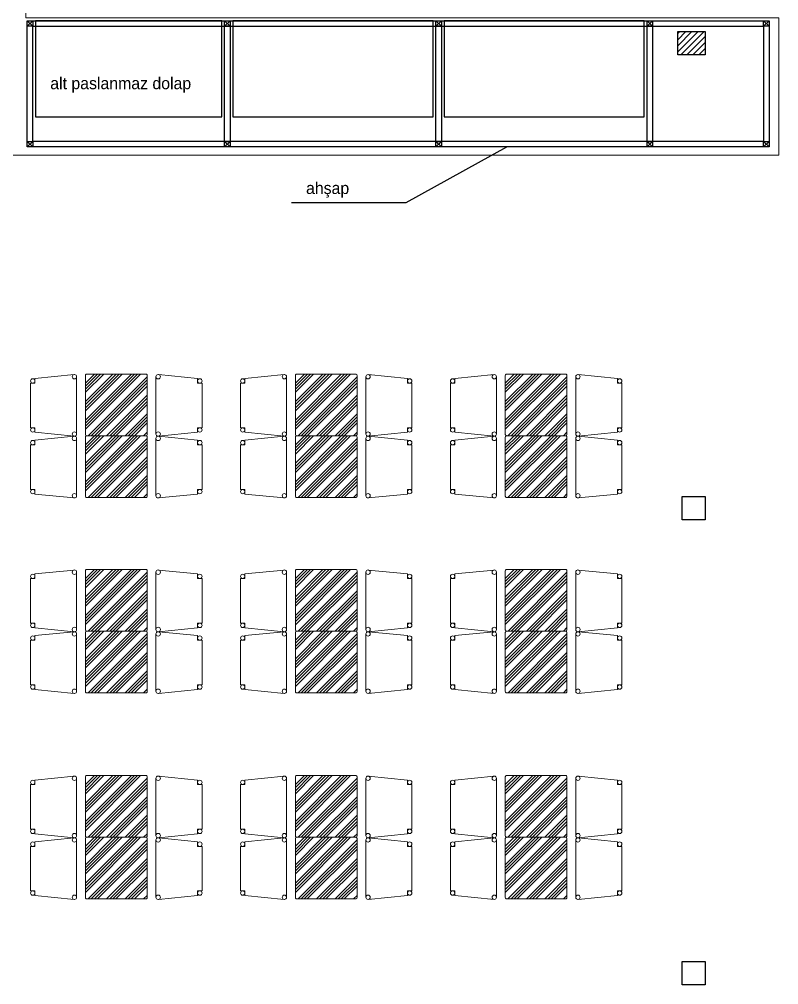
# Model space of a CAD drawing. Header units: centimetres. Extents: x 131563 to 145359, y 24878 to 28066.
# Drawn here: x 136426 to 136980, y 25995 to 26699 of the extents above; entities that cross this region are included whole.
import ezdxf
from ezdxf.enums import TextEntityAlignment as Align

# ---------------------------------------------------------------- set-up
doc = ezdxf.new("R2010")
doc.units = ezdxf.units.CM
doc.header["$LTSCALE"] = 10
doc.header["$MEASUREMENT"] = 0
doc.layers.add('ARK_AHŞAP', color=45, linetype='Continuous', lineweight=15)
doc.layers.add('ARK_METAL', color=252, linetype='Continuous', lineweight=15)
for name, color, linetype in [('Kıtc-002 Çizgi', 7, 'Continuous'), ('Kıtc-040 Detay', 7, 'Continuous'), ('LP-DIMENSION_INT_100', 51, 'Continuous'), ('S2000-002 Çizgi', 7, 'Continuous')]:
    doc.layers.add(name, color=color, linetype=linetype)
doc.styles.add('TAKSİM', font='GOTHIC.TTF', dxfattribs={"height": 7})

# ---------------------------------------------------------------- blocks, each defined once
blk = doc.blocks.new('A$C14D17327')
at = {"layer": 'Kıtc-002 Çizgi', "color": 1, "elevation": 0}
blk.add_lwpolyline([(0, 4), (4, 4), (4, 0), (0, 0)], close=True, dxfattribs=at)
for points in [[(0, 4), (4, 0)], [(0, 0), (4, 4)]]:
    blk.add_lwpolyline(points, dxfattribs=at)

msp = doc.modelspace()

# ---------------------------------------------------------------- hatches: boundary and pattern name
at = {"layer": 'ARK_METAL'}
h = msp.add_hatch(dxfattribs=at)
h.set_pattern_fill('ANSI34', color=256, scale=0.5, angle=540)
h.set_pattern_definition([(225, (354432.754, -6015.64), (6.7351921, -6.7351921), []), (225, (354430.509, -6015.64), (6.7351921, -6.7351921), []), (225, (354428.2635, -6015.64), (6.7351921, -6.7351921), []), (225, (354426.018, -6015.64), (6.7351921, -6.7351921), [])])
h.paths.add_polyline_path([(136475.57, 26440.45, 0.414214), (136474.57, 26439.45), (136474.57, 26396.45, 0.414214), (136475.57, 26395.45), (136518.57, 26395.45, 0.414214), (136519.57, 26396.45), (136519.57, 26439.45, 0.414214), (136518.57, 26440.45)])
h = msp.add_hatch(dxfattribs=at)
h.set_pattern_fill('ANSI34', color=256, scale=0.5, angle=540)
h.set_pattern_definition([(225, (354585.819, -6015.64), (6.7351921, -6.7351921), []), (225, (354583.574, -6015.64), (6.7351921, -6.7351921), []), (225, (354581.329, -6015.64), (6.7351921, -6.7351921), []), (225, (354579.084, -6015.64), (6.7351921, -6.7351921), [])])
h.paths.add_polyline_path([(136628.63, 26440.45, 0.414214), (136627.63, 26439.45), (136627.63, 26396.45, 0.414214), (136628.63, 26395.45), (136671.63, 26395.45, 0.414214), (136672.63, 26396.45), (136672.63, 26439.45, 0.414214), (136671.63, 26440.45)])
h = msp.add_hatch(dxfattribs=at)
h.set_pattern_fill('ANSI34', color=256, scale=0.5, angle=540)
h.set_pattern_definition([(225, (354738.884, -6015.64), (6.7351921, -6.7351921), []), (225, (354736.639, -6015.64), (6.7351921, -6.7351921), []), (225, (354734.394, -6015.64), (6.7351921, -6.7351921), []), (225, (354732.149, -6015.64), (6.7351921, -6.7351921), [])])
h.paths.add_polyline_path([(136781.7, 26440.45, 0.414214), (136780.7, 26439.45), (136780.7, 26396.45, 0.414214), (136781.7, 26395.45), (136824.7, 26395.45, 0.414214), (136825.7, 26396.45), (136825.7, 26439.45, 0.414214), (136824.7, 26440.45)])
h = msp.add_hatch(dxfattribs=at)
h.set_pattern_fill('ANSI34', color=256, scale=0.5, angle=540)
h.set_pattern_definition([(225, (354432.754, -6060.64), (6.7351921, -6.7351921), []), (225, (354430.509, -6060.64), (6.7351921, -6.7351921), []), (225, (354428.2635, -6060.64), (6.7351921, -6.7351921), []), (225, (354426.018, -6060.64), (6.7351921, -6.7351921), [])])
h.paths.add_polyline_path([(136475.57, 26395.45, 0.414214), (136474.57, 26394.45), (136474.57, 26351.45, 0.414214), (136475.57, 26350.45), (136518.57, 26350.45, 0.414214), (136519.57, 26351.45), (136519.57, 26394.45, 0.414214), (136518.57, 26395.45)])
h = msp.add_hatch(dxfattribs=at)
h.set_pattern_fill('ANSI34', color=256, scale=0.5, angle=540)
h.set_pattern_definition([(225, (354585.819, -6060.64), (6.7351921, -6.7351921), []), (225, (354583.574, -6060.64), (6.7351921, -6.7351921), []), (225, (354581.329, -6060.64), (6.7351921, -6.7351921), []), (225, (354579.084, -6060.64), (6.7351921, -6.7351921), [])])
h.paths.add_polyline_path([(136628.63, 26395.45, 0.414214), (136627.63, 26394.45), (136627.63, 26351.45, 0.414214), (136628.63, 26350.45), (136671.63, 26350.45, 0.414214), (136672.63, 26351.45), (136672.63, 26394.45, 0.414214), (136671.63, 26395.45)])
h = msp.add_hatch(dxfattribs=at)
h.set_pattern_fill('ANSI34', color=256, scale=0.5, angle=540)
h.set_pattern_definition([(225, (354738.884, -6060.64), (6.7351921, -6.7351921), []), (225, (354736.639, -6060.64), (6.7351921, -6.7351921), []), (225, (354734.394, -6060.64), (6.7351921, -6.7351921), []), (225, (354732.149, -6060.64), (6.7351921, -6.7351921), [])])
h.paths.add_polyline_path([(136781.7, 26395.45, 0.414214), (136780.7, 26394.45), (136780.7, 26351.45, 0.414214), (136781.7, 26350.45), (136824.7, 26350.45, 0.414214), (136825.7, 26351.45), (136825.7, 26394.45, 0.414214), (136824.7, 26395.45)])
h = msp.add_hatch(dxfattribs=at)
h.set_pattern_fill('ANSI34', color=256, scale=0.5, angle=540)
h.set_pattern_definition([(225, (354432.754, -6158.147), (6.7351921, -6.7351921), []), (225, (354430.509, -6158.147), (6.7351921, -6.7351921), []), (225, (354428.2635, -6158.147), (6.7351921, -6.7351921), []), (225, (354426.018, -6158.147), (6.7351921, -6.7351921), [])])
h.paths.add_polyline_path([(136475.57, 26297.95, 0.414214), (136474.57, 26296.95), (136474.57, 26253.95, 0.414214), (136475.57, 26252.95), (136518.57, 26252.95, 0.414214), (136519.57, 26253.95), (136519.57, 26296.95, 0.414214), (136518.57, 26297.95)])
h = msp.add_hatch(dxfattribs=at)
h.set_pattern_fill('ANSI34', color=256, scale=0.5, angle=540)
h.set_pattern_definition([(225, (354585.819, -6158.147), (6.7351921, -6.7351921), []), (225, (354583.574, -6158.147), (6.7351921, -6.7351921), []), (225, (354581.329, -6158.147), (6.7351921, -6.7351921), []), (225, (354579.084, -6158.147), (6.7351921, -6.7351921), [])])
h.paths.add_polyline_path([(136628.63, 26297.95, 0.414214), (136627.63, 26296.95), (136627.63, 26253.95, 0.414214), (136628.63, 26252.95), (136671.63, 26252.95, 0.414214), (136672.63, 26253.95), (136672.63, 26296.95, 0.414214), (136671.63, 26297.95)])
h = msp.add_hatch(dxfattribs=at)
h.set_pattern_fill('ANSI34', color=256, scale=0.5, angle=540)
h.set_pattern_definition([(225, (354738.884, -6158.147), (6.7351921, -6.7351921), []), (225, (354736.639, -6158.147), (6.7351921, -6.7351921), []), (225, (354734.394, -6158.147), (6.7351921, -6.7351921), []), (225, (354732.149, -6158.147), (6.7351921, -6.7351921), [])])
h.paths.add_polyline_path([(136781.7, 26297.95, 0.414214), (136780.7, 26296.95), (136780.7, 26253.95, 0.414214), (136781.7, 26252.95), (136824.7, 26252.95, 0.414214), (136825.7, 26253.95), (136825.7, 26296.95, 0.414214), (136824.7, 26297.95)])
h = msp.add_hatch(dxfattribs=at)
h.set_pattern_fill('ANSI34', color=256, scale=0.5, angle=540)
h.set_pattern_definition([(225, (354432.754, -6203.147), (6.7351921, -6.7351921), []), (225, (354430.509, -6203.147), (6.7351921, -6.7351921), []), (225, (354428.2635, -6203.147), (6.7351921, -6.7351921), []), (225, (354426.018, -6203.147), (6.7351921, -6.7351921), [])])
h.paths.add_polyline_path([(136475.57, 26252.95, 0.414214), (136474.57, 26251.95), (136474.57, 26208.95, 0.414214), (136475.57, 26207.95), (136518.57, 26207.95, 0.414214), (136519.57, 26208.95), (136519.57, 26251.95, 0.414214), (136518.57, 26252.95)])
h = msp.add_hatch(dxfattribs=at)
h.set_pattern_fill('ANSI34', color=256, scale=0.5, angle=540)
h.set_pattern_definition([(225, (354585.819, -6203.147), (6.7351921, -6.7351921), []), (225, (354583.574, -6203.147), (6.7351921, -6.7351921), []), (225, (354581.329, -6203.147), (6.7351921, -6.7351921), []), (225, (354579.084, -6203.147), (6.7351921, -6.7351921), [])])
h.paths.add_polyline_path([(136628.63, 26252.95, 0.414214), (136627.63, 26251.95), (136627.63, 26208.95, 0.414214), (136628.63, 26207.95), (136671.63, 26207.95, 0.414214), (136672.63, 26208.95), (136672.63, 26251.95, 0.414214), (136671.63, 26252.95)])
h = msp.add_hatch(dxfattribs=at)
h.set_pattern_fill('ANSI34', color=256, scale=0.5, angle=540)
h.set_pattern_definition([(225, (354738.884, -6203.147), (6.7351921, -6.7351921), []), (225, (354736.639, -6203.147), (6.7351921, -6.7351921), []), (225, (354734.394, -6203.147), (6.7351921, -6.7351921), []), (225, (354732.149, -6203.147), (6.7351921, -6.7351921), [])])
h.paths.add_polyline_path([(136781.7, 26252.95, 0.414214), (136780.7, 26251.95), (136780.7, 26208.95, 0.414214), (136781.7, 26207.95), (136824.7, 26207.95, 0.414214), (136825.7, 26208.95), (136825.7, 26251.95, 0.414214), (136824.7, 26252.95)])
h = msp.add_hatch(dxfattribs=at)
h.set_pattern_fill('ANSI34', color=256, scale=0.5, angle=540)
h.set_pattern_definition([(225, (354432.754, -6308.4235), (6.7351921, -6.7351921), []), (225, (354430.509, -6308.4235), (6.7351921, -6.7351921), []), (225, (354428.2635, -6308.4235), (6.7351921, -6.7351921), []), (225, (354426.018, -6308.4235), (6.7351921, -6.7351921), [])])
h.paths.add_polyline_path([(136475.57, 26147.67, 0.414214), (136474.57, 26146.67), (136474.57, 26103.67, 0.414214), (136475.57, 26102.67), (136518.57, 26102.67, 0.414214), (136519.57, 26103.67), (136519.57, 26146.67, 0.414214), (136518.57, 26147.67)])
h = msp.add_hatch(dxfattribs=at)
h.set_pattern_fill('ANSI34', color=256, scale=0.5, angle=540)
h.set_pattern_definition([(225, (354585.819, -6308.4235), (6.7351921, -6.7351921), []), (225, (354583.574, -6308.4235), (6.7351921, -6.7351921), []), (225, (354581.329, -6308.4235), (6.7351921, -6.7351921), []), (225, (354579.084, -6308.4235), (6.7351921, -6.7351921), [])])
h.paths.add_polyline_path([(136628.63, 26147.67, 0.414214), (136627.63, 26146.67), (136627.63, 26103.67, 0.414214), (136628.63, 26102.67), (136671.63, 26102.67, 0.414214), (136672.63, 26103.67), (136672.63, 26146.67, 0.414214), (136671.63, 26147.67)])
h = msp.add_hatch(dxfattribs=at)
h.set_pattern_fill('ANSI34', color=256, scale=0.5, angle=540)
h.set_pattern_definition([(225, (354738.884, -6308.4235), (6.7351921, -6.7351921), []), (225, (354736.639, -6308.4235), (6.7351921, -6.7351921), []), (225, (354734.394, -6308.4235), (6.7351921, -6.7351921), []), (225, (354732.149, -6308.4235), (6.7351921, -6.7351921), [])])
h.paths.add_polyline_path([(136781.7, 26147.67, 0.414214), (136780.7, 26146.67), (136780.7, 26103.67, 0.414214), (136781.7, 26102.67), (136824.7, 26102.67, 0.414214), (136825.7, 26103.67), (136825.7, 26146.67, 0.414214), (136824.7, 26147.67)])
h = msp.add_hatch(dxfattribs=at)
h.set_pattern_fill('ANSI34', color=256, scale=0.5, angle=540)
h.set_pattern_definition([(225, (354432.754, -6353.4235), (6.7351921, -6.7351921), []), (225, (354430.509, -6353.4235), (6.7351921, -6.7351921), []), (225, (354428.2635, -6353.4235), (6.7351921, -6.7351921), []), (225, (354426.018, -6353.4235), (6.7351921, -6.7351921), [])])
h.paths.add_polyline_path([(136475.57, 26102.67, 0.414214), (136474.57, 26101.67), (136474.57, 26058.67, 0.414214), (136475.57, 26057.67), (136518.57, 26057.67, 0.414214), (136519.57, 26058.67), (136519.57, 26101.67, 0.414214), (136518.57, 26102.67)])
h = msp.add_hatch(dxfattribs=at)
h.set_pattern_fill('ANSI34', color=256, scale=0.5, angle=540)
h.set_pattern_definition([(225, (354585.819, -6353.4235), (6.7351921, -6.7351921), []), (225, (354583.574, -6353.4235), (6.7351921, -6.7351921), []), (225, (354581.329, -6353.4235), (6.7351921, -6.7351921), []), (225, (354579.084, -6353.4235), (6.7351921, -6.7351921), [])])
h.paths.add_polyline_path([(136628.63, 26102.67, 0.414214), (136627.63, 26101.67), (136627.63, 26058.67, 0.414214), (136628.63, 26057.67), (136671.63, 26057.67, 0.414214), (136672.63, 26058.67), (136672.63, 26101.67, 0.414214), (136671.63, 26102.67)])
h = msp.add_hatch(dxfattribs=at)
h.set_pattern_fill('ANSI34', color=256, scale=0.5, angle=540)
h.set_pattern_definition([(225, (354738.884, -6353.4235), (6.7351921, -6.7351921), []), (225, (354736.639, -6353.4235), (6.7351921, -6.7351921), []), (225, (354734.394, -6353.4235), (6.7351921, -6.7351921), []), (225, (354732.149, -6353.4235), (6.7351921, -6.7351921), [])])
h.paths.add_polyline_path([(136781.7, 26102.67, 0.414214), (136780.7, 26101.67), (136780.7, 26058.67, 0.414214), (136781.7, 26057.67), (136824.7, 26057.67, 0.414214), (136825.7, 26058.67), (136825.7, 26101.67, 0.414214), (136824.7, 26102.67)])
at = {"layer": 'LP-DIMENSION_INT_100'}
h = msp.add_hatch(dxfattribs=at)
h.set_pattern_fill('ANSI31', color=252, scale=25)
h.set_pattern_definition([(45, (3541.9645, 0), (-2.20970869, 2.20970869), [])])
h.paths.add_polyline_path([(136926.57, 26690.15), (136906.57, 26690.15), (136906.57, 26673.15), (136926.57, 26673.15)])
h.paths.add_polyline_path([(136926.57, 27013.15), (136909.57, 27013.15), (136909.57, 26996.15), (136926.57, 26996.15)])
h.paths.add_polyline_path([(136926.57, 27353.15), (136909.57, 27353.15), (136909.57, 27336.15), (136926.57, 27336.15)])

# ---------------------------------------------------------------- linework, layer by layer
for p, q in [((136781.47, 26605.96), (136708.08, 26565.39)), ((136708.08, 26565.39), (136624.8, 26565.39))]:
    msp.add_line(p, q)
at = {"layer": 'ARK_AHŞAP'}
msp.add_lwpolyline([(136415.57, 26600.15), (136980.07, 26600.15), (136980.07, 26700.15), (136430.99, 26700.15), (136430.57, 27202.53)], dxfattribs=at)
for centre in [(136436.15, 26435.44), (136466.55, 26438.48), (136527.58, 26438.48), (136557.98, 26435.44), (136589.22, 26435.44), (136619.62, 26438.48), (136680.65, 26438.48), (136711.05, 26435.44), (136742.28, 26435.44), (136772.68, 26438.48), (136833.71, 26438.48), (136864.11, 26435.44), (136436.15, 26399.72), (136557.98, 26399.72), (136589.22, 26399.72), (136711.05, 26399.72), (136742.28, 26399.72), (136864.11, 26399.72), (136466.55, 26396.68), (136466.55, 26393.48), (136527.58, 26396.68), (136527.58, 26393.48), (136619.62, 26396.68), (136619.62, 26393.48), (136680.65, 26396.68), (136680.65, 26393.48), (136772.68, 26396.68), (136772.68, 26393.48), (136833.71, 26396.68), (136833.71, 26393.48), (136436.15, 26390.44), (136557.98, 26390.44), (136589.22, 26390.44), (136711.05, 26390.44), (136742.28, 26390.44), (136864.11, 26390.44), (136436.15, 26354.72), (136466.55, 26351.68), (136527.58, 26351.68), (136557.98, 26354.72), (136589.22, 26354.72), (136619.62, 26351.68), (136680.65, 26351.68), (136711.05, 26354.72), (136742.28, 26354.72), (136772.68, 26351.68), (136833.71, 26351.68), (136864.11, 26354.72), (136436.15, 26292.93), (136466.55, 26295.97), (136527.58, 26295.97), (136557.98, 26292.93), (136589.22, 26292.93), (136619.62, 26295.97), (136680.65, 26295.97), (136711.05, 26292.93), (136742.28, 26292.93), (136772.68, 26295.97), (136833.71, 26295.97), (136864.11, 26292.93), (136436.15, 26257.21), (136466.55, 26254.17), (136466.55, 26250.97), (136527.58, 26254.17), (136527.58, 26250.97), (136557.98, 26257.21), (136589.22, 26257.21), (136619.62, 26254.17), (136619.62, 26250.97), (136680.65, 26254.17), (136680.65, 26250.97), (136711.05, 26257.21), (136742.28, 26257.21), (136772.68, 26254.17), (136772.68, 26250.97), (136833.71, 26254.17), (136833.71, 26250.97), (136864.11, 26257.21), (136436.15, 26247.93), (136557.98, 26247.93), (136589.22, 26247.93), (136711.05, 26247.93), (136742.28, 26247.93), (136864.11, 26247.93), (136436.15, 26212.21), (136466.55, 26209.17), (136527.58, 26209.17), (136557.98, 26212.21), (136589.22, 26212.21), (136619.62, 26209.17), (136680.65, 26209.17), (136711.05, 26212.21), (136742.28, 26212.21), (136772.68, 26209.17), (136833.71, 26209.17), (136864.11, 26212.21), (136466.55, 26145.69), (136527.58, 26145.69), (136619.62, 26145.69), (136680.65, 26145.69), (136772.68, 26145.69), (136833.71, 26145.69), (136436.15, 26142.65), (136557.98, 26142.65), (136589.22, 26142.65), (136711.05, 26142.65), (136742.28, 26142.65), (136864.11, 26142.65), (136436.15, 26106.94), (136466.55, 26103.89), (136527.58, 26103.89), (136557.98, 26106.94), (136589.22, 26106.94), (136619.62, 26103.89), (136680.65, 26103.89), (136711.05, 26106.94), (136742.28, 26106.94), (136772.68, 26103.89), (136833.71, 26103.89), (136864.11, 26106.94), (136436.15, 26097.65), (136466.55, 26100.69), (136527.58, 26100.69), (136557.98, 26097.65), (136589.22, 26097.65), (136619.62, 26100.69), (136680.65, 26100.69), (136711.05, 26097.65), (136742.28, 26097.65), (136772.68, 26100.69), (136833.71, 26100.69), (136864.11, 26097.65), (136436.15, 26061.94), (136557.98, 26061.94), (136589.22, 26061.94), (136711.05, 26061.94), (136742.28, 26061.94), (136864.11, 26061.94), (136466.55, 26058.89), (136527.58, 26058.89), (136619.62, 26058.89), (136680.65, 26058.89), (136772.68, 26058.89), (136833.71, 26058.89)]:
    msp.add_circle(centre, 1.6, dxfattribs=at)
at = {"layer": 'ARK_METAL'}
for p, q in [((136437.75, 26437.2), (136466.39, 26440.07)), ((136437.75, 26433.84), (136437.75, 26437.2)), ((136468.15, 26396.68), (136468.15, 26438.48)), ((136525.98, 26396.68), (136525.98, 26438.48)), ((136556.38, 26437.2), (136527.74, 26440.07)), ((136556.38, 26433.84), (136556.38, 26437.2)), ((136590.82, 26437.2), (136619.46, 26440.07)), ((136590.82, 26433.84), (136590.82, 26437.2)), ((136621.22, 26396.68), (136621.22, 26438.48)), ((136679.05, 26396.68), (136679.05, 26438.48)), ((136709.45, 26437.2), (136680.81, 26440.07)), ((136709.45, 26433.84), (136709.45, 26437.2)), ((136743.88, 26437.2), (136772.52, 26440.07)), ((136743.88, 26433.84), (136743.88, 26437.2)), ((136774.28, 26396.68), (136774.28, 26438.48)), ((136832.11, 26396.68), (136832.11, 26438.48)), ((136862.51, 26437.2), (136833.87, 26440.07)), ((136862.51, 26433.84), (136862.51, 26437.2)), ((136434.55, 26433.84), (136434.55, 26401.32)), ((136434.55, 26433.84), (136437.75, 26433.84)), ((136559.58, 26433.84), (136556.38, 26433.84)), ((136559.58, 26433.84), (136559.58, 26401.32)), ((136587.62, 26433.84), (136587.62, 26401.32)), ((136587.62, 26433.84), (136590.82, 26433.84)), ((136712.65, 26433.84), (136709.45, 26433.84)), ((136712.65, 26433.84), (136712.65, 26401.32)), ((136740.68, 26433.84), (136740.68, 26401.32)), ((136740.68, 26433.84), (136743.88, 26433.84)), ((136865.71, 26433.84), (136862.51, 26433.84)), ((136865.71, 26433.84), (136865.71, 26401.32)), ((136434.55, 26415.08), (136434.55, 26401.32)), ((136559.58, 26415.08), (136559.58, 26401.32)), ((136587.62, 26415.08), (136587.62, 26401.32)), ((136712.65, 26415.08), (136712.65, 26401.32)), ((136740.68, 26415.08), (136740.68, 26401.32)), ((136865.71, 26415.08), (136865.71, 26401.32)), ((136434.55, 26401.32), (136437.75, 26401.32)), ((136437.75, 26401.32), (136437.75, 26397.96)), ((136556.38, 26401.32), (136556.38, 26397.96)), ((136559.58, 26401.32), (136556.38, 26401.32)), ((136587.62, 26401.32), (136590.82, 26401.32)), ((136590.82, 26401.32), (136590.82, 26397.96)), ((136709.45, 26401.32), (136709.45, 26397.96)), ((136712.65, 26401.32), (136709.45, 26401.32)), ((136740.68, 26401.32), (136743.88, 26401.32)), ((136743.88, 26401.32), (136743.88, 26397.96)), ((136862.51, 26401.32), (136862.51, 26397.96)), ((136865.71, 26401.32), (136862.51, 26401.32)), ((136437.75, 26397.96), (136466.39, 26395.08)), ((136437.75, 26392.2), (136466.39, 26395.07)), ((136468.15, 26351.68), (136468.15, 26393.48)), ((136525.98, 26351.68), (136525.98, 26393.48)), ((136556.38, 26397.96), (136527.74, 26395.08)), ((136556.38, 26392.2), (136527.74, 26395.07)), ((136590.82, 26397.96), (136619.46, 26395.08)), ((136590.82, 26392.2), (136619.46, 26395.07)), ((136621.22, 26351.68), (136621.22, 26393.48)), ((136679.05, 26351.68), (136679.05, 26393.48)), ((136709.45, 26397.96), (136680.81, 26395.08)), ((136709.45, 26392.2), (136680.81, 26395.07)), ((136743.88, 26397.96), (136772.52, 26395.08)), ((136743.88, 26392.2), (136772.52, 26395.07)), ((136774.28, 26351.68), (136774.28, 26393.48)), ((136832.11, 26351.68), (136832.11, 26393.48)), ((136862.51, 26397.96), (136833.87, 26395.08)), ((136862.51, 26392.2), (136833.87, 26395.07)), ((136434.55, 26388.84), (136434.55, 26356.32)), ((136434.55, 26388.84), (136437.75, 26388.84)), ((136437.75, 26388.84), (136437.75, 26392.2)), ((136556.38, 26388.84), (136556.38, 26392.2)), ((136559.58, 26388.84), (136556.38, 26388.84)), ((136559.58, 26388.84), (136559.58, 26356.32)), ((136587.62, 26388.84), (136587.62, 26356.32)), ((136587.62, 26388.84), (136590.82, 26388.84)), ((136590.82, 26388.84), (136590.82, 26392.2)), ((136709.45, 26388.84), (136709.45, 26392.2)), ((136712.65, 26388.84), (136709.45, 26388.84)), ((136712.65, 26388.84), (136712.65, 26356.32)), ((136740.68, 26388.84), (136740.68, 26356.32)), ((136740.68, 26388.84), (136743.88, 26388.84)), ((136743.88, 26388.84), (136743.88, 26392.2)), ((136862.51, 26388.84), (136862.51, 26392.2)), ((136865.71, 26388.84), (136862.51, 26388.84)), ((136865.71, 26388.84), (136865.71, 26356.32)), ((136434.55, 26370.08), (136434.55, 26356.32)), ((136559.58, 26370.08), (136559.58, 26356.32)), ((136587.62, 26370.08), (136587.62, 26356.32)), ((136712.65, 26370.08), (136712.65, 26356.32)), ((136740.68, 26370.08), (136740.68, 26356.32)), ((136865.71, 26370.08), (136865.71, 26356.32)), ((136434.55, 26356.32), (136437.75, 26356.32)), ((136437.75, 26356.32), (136437.75, 26352.96)), ((136437.75, 26352.96), (136466.39, 26350.08)), ((136556.38, 26352.96), (136527.74, 26350.08)), ((136556.38, 26356.32), (136556.38, 26352.96)), ((136559.58, 26356.32), (136556.38, 26356.32)), ((136587.62, 26356.32), (136590.82, 26356.32)), ((136590.82, 26356.32), (136590.82, 26352.96)), ((136590.82, 26352.96), (136619.46, 26350.08)), ((136709.45, 26352.96), (136680.81, 26350.08)), ((136709.45, 26356.32), (136709.45, 26352.96)), ((136712.65, 26356.32), (136709.45, 26356.32)), ((136740.68, 26356.32), (136743.88, 26356.32)), ((136743.88, 26356.32), (136743.88, 26352.96)), ((136743.88, 26352.96), (136772.52, 26350.08)), ((136862.51, 26352.96), (136833.87, 26350.08)), ((136862.51, 26356.32), (136862.51, 26352.96)), ((136865.71, 26356.32), (136862.51, 26356.32)), ((136437.75, 26294.69), (136466.39, 26297.56)), ((136437.75, 26291.33), (136437.75, 26294.69)), ((136468.15, 26254.17), (136468.15, 26295.97)), ((136525.98, 26254.17), (136525.98, 26295.97)), ((136556.38, 26294.69), (136527.74, 26297.56)), ((136556.38, 26291.33), (136556.38, 26294.69)), ((136590.82, 26294.69), (136619.46, 26297.56)), ((136590.82, 26291.33), (136590.82, 26294.69)), ((136621.22, 26254.17), (136621.22, 26295.97)), ((136679.05, 26254.17), (136679.05, 26295.97)), ((136709.45, 26294.69), (136680.81, 26297.56)), ((136709.45, 26291.33), (136709.45, 26294.69)), ((136743.88, 26294.69), (136772.52, 26297.56)), ((136743.88, 26291.33), (136743.88, 26294.69)), ((136774.28, 26254.17), (136774.28, 26295.97)), ((136832.11, 26254.17), (136832.11, 26295.97)), ((136862.51, 26294.69), (136833.87, 26297.56)), ((136862.51, 26291.33), (136862.51, 26294.69)), ((136434.55, 26291.33), (136434.55, 26258.81)), ((136434.55, 26291.33), (136437.75, 26291.33)), ((136559.58, 26291.33), (136556.38, 26291.33)), ((136559.58, 26291.33), (136559.58, 26258.81)), ((136587.62, 26291.33), (136587.62, 26258.81)), ((136587.62, 26291.33), (136590.82, 26291.33)), ((136712.65, 26291.33), (136709.45, 26291.33)), ((136712.65, 26291.33), (136712.65, 26258.81)), ((136740.68, 26291.33), (136740.68, 26258.81)), ((136740.68, 26291.33), (136743.88, 26291.33)), ((136865.71, 26291.33), (136862.51, 26291.33)), ((136865.71, 26291.33), (136865.71, 26258.81)), ((136434.55, 26272.57), (136434.55, 26258.81)), ((136559.58, 26272.57), (136559.58, 26258.81)), ((136587.62, 26272.57), (136587.62, 26258.81)), ((136712.65, 26272.57), (136712.65, 26258.81)), ((136740.68, 26272.57), (136740.68, 26258.81)), ((136865.71, 26272.57), (136865.71, 26258.81)), ((136434.55, 26258.81), (136437.75, 26258.81)), ((136437.75, 26258.81), (136437.75, 26255.45)), ((136437.75, 26255.45), (136466.39, 26252.58)), ((136437.75, 26249.69), (136466.39, 26252.56)), ((136556.38, 26255.45), (136527.74, 26252.58)), ((136556.38, 26249.69), (136527.74, 26252.56)), ((136556.38, 26258.81), (136556.38, 26255.45)), ((136559.58, 26258.81), (136556.38, 26258.81)), ((136587.62, 26258.81), (136590.82, 26258.81)), ((136590.82, 26258.81), (136590.82, 26255.45)), ((136590.82, 26255.45), (136619.46, 26252.58)), ((136590.82, 26249.69), (136619.46, 26252.56)), ((136709.45, 26255.45), (136680.81, 26252.58)), ((136709.45, 26249.69), (136680.81, 26252.56)), ((136709.45, 26258.81), (136709.45, 26255.45)), ((136712.65, 26258.81), (136709.45, 26258.81)), ((136740.68, 26258.81), (136743.88, 26258.81)), ((136743.88, 26258.81), (136743.88, 26255.45)), ((136743.88, 26255.45), (136772.52, 26252.58)), ((136743.88, 26249.69), (136772.52, 26252.56)), ((136862.51, 26255.45), (136833.87, 26252.58)), ((136862.51, 26249.69), (136833.87, 26252.56)), ((136862.51, 26258.81), (136862.51, 26255.45)), ((136865.71, 26258.81), (136862.51, 26258.81)), ((136434.55, 26246.33), (136434.55, 26213.81)), ((136434.55, 26246.33), (136437.75, 26246.33)), ((136437.75, 26246.33), (136437.75, 26249.69)), ((136468.15, 26209.17), (136468.15, 26250.97)), ((136525.98, 26209.17), (136525.98, 26250.97)), ((136556.38, 26246.33), (136556.38, 26249.69)), ((136559.58, 26246.33), (136556.38, 26246.33)), ((136559.58, 26246.33), (136559.58, 26213.81)), ((136587.62, 26246.33), (136587.62, 26213.81)), ((136587.62, 26246.33), (136590.82, 26246.33)), ((136590.82, 26246.33), (136590.82, 26249.69)), ((136621.22, 26209.17), (136621.22, 26250.97)), ((136679.05, 26209.17), (136679.05, 26250.97)), ((136709.45, 26246.33), (136709.45, 26249.69)), ((136712.65, 26246.33), (136709.45, 26246.33)), ((136712.65, 26246.33), (136712.65, 26213.81)), ((136740.68, 26246.33), (136740.68, 26213.81)), ((136740.68, 26246.33), (136743.88, 26246.33)), ((136743.88, 26246.33), (136743.88, 26249.69)), ((136774.28, 26209.17), (136774.28, 26250.97)), ((136832.11, 26209.17), (136832.11, 26250.97)), ((136862.51, 26246.33), (136862.51, 26249.69)), ((136865.71, 26246.33), (136862.51, 26246.33)), ((136865.71, 26246.33), (136865.71, 26213.81)), ((136434.55, 26227.57), (136434.55, 26213.81)), ((136559.58, 26227.57), (136559.58, 26213.81)), ((136587.62, 26227.57), (136587.62, 26213.81)), ((136712.65, 26227.57), (136712.65, 26213.81)), ((136740.68, 26227.57), (136740.68, 26213.81)), ((136865.71, 26227.57), (136865.71, 26213.81)), ((136434.55, 26213.81), (136437.75, 26213.81)), ((136437.75, 26213.81), (136437.75, 26210.45)), ((136437.75, 26210.45), (136466.39, 26207.58)), ((136556.38, 26210.45), (136527.74, 26207.58)), ((136556.38, 26213.81), (136556.38, 26210.45)), ((136559.58, 26213.81), (136556.38, 26213.81)), ((136587.62, 26213.81), (136590.82, 26213.81)), ((136590.82, 26213.81), (136590.82, 26210.45)), ((136590.82, 26210.45), (136619.46, 26207.58)), ((136709.45, 26210.45), (136680.81, 26207.58)), ((136709.45, 26213.81), (136709.45, 26210.45)), ((136712.65, 26213.81), (136709.45, 26213.81)), ((136740.68, 26213.81), (136743.88, 26213.81)), ((136743.88, 26213.81), (136743.88, 26210.45)), ((136743.88, 26210.45), (136772.52, 26207.58)), ((136862.51, 26210.45), (136833.87, 26207.58)), ((136862.51, 26213.81), (136862.51, 26210.45)), ((136865.71, 26213.81), (136862.51, 26213.81)), ((136437.75, 26144.41), (136466.39, 26147.29)), ((136556.38, 26144.41), (136527.74, 26147.29)), ((136590.82, 26144.41), (136619.46, 26147.29)), ((136709.45, 26144.41), (136680.81, 26147.29)), ((136743.88, 26144.41), (136772.52, 26147.29)), ((136862.51, 26144.41), (136833.87, 26147.29)), ((136434.55, 26141.05), (136434.55, 26108.54)), ((136434.55, 26141.05), (136437.75, 26141.05)), ((136437.75, 26141.05), (136437.75, 26144.41)), ((136468.15, 26103.89), (136468.15, 26145.69)), ((136525.98, 26103.89), (136525.98, 26145.69)), ((136556.38, 26141.05), (136556.38, 26144.41)), ((136559.58, 26141.05), (136556.38, 26141.05)), ((136559.58, 26141.05), (136559.58, 26108.54)), ((136587.62, 26141.05), (136587.62, 26108.54)), ((136587.62, 26141.05), (136590.82, 26141.05)), ((136590.82, 26141.05), (136590.82, 26144.41)), ((136621.22, 26103.89), (136621.22, 26145.69)), ((136679.05, 26103.89), (136679.05, 26145.69)), ((136709.45, 26141.05), (136709.45, 26144.41)), ((136712.65, 26141.05), (136709.45, 26141.05)), ((136712.65, 26141.05), (136712.65, 26108.54)), ((136740.68, 26141.05), (136740.68, 26108.54)), ((136740.68, 26141.05), (136743.88, 26141.05)), ((136743.88, 26141.05), (136743.88, 26144.41)), ((136774.28, 26103.89), (136774.28, 26145.69)), ((136832.11, 26103.89), (136832.11, 26145.69)), ((136862.51, 26141.05), (136862.51, 26144.41)), ((136865.71, 26141.05), (136862.51, 26141.05)), ((136865.71, 26141.05), (136865.71, 26108.54)), ((136434.55, 26122.29), (136434.55, 26108.54)), ((136559.58, 26122.29), (136559.58, 26108.54)), ((136587.62, 26122.29), (136587.62, 26108.54)), ((136712.65, 26122.29), (136712.65, 26108.54)), ((136740.68, 26122.29), (136740.68, 26108.54)), ((136865.71, 26122.29), (136865.71, 26108.54)), ((136434.55, 26108.54), (136437.75, 26108.54)), ((136437.75, 26108.54), (136437.75, 26105.17)), ((136437.75, 26105.17), (136466.39, 26102.3)), ((136556.38, 26105.17), (136527.74, 26102.3)), ((136556.38, 26108.54), (136556.38, 26105.17)), ((136559.58, 26108.54), (136556.38, 26108.54)), ((136587.62, 26108.54), (136590.82, 26108.54)), ((136590.82, 26108.54), (136590.82, 26105.17)), ((136590.82, 26105.17), (136619.46, 26102.3)), ((136709.45, 26105.17), (136680.81, 26102.3)), ((136709.45, 26108.54), (136709.45, 26105.17)), ((136712.65, 26108.54), (136709.45, 26108.54)), ((136740.68, 26108.54), (136743.88, 26108.54)), ((136743.88, 26108.54), (136743.88, 26105.17)), ((136743.88, 26105.17), (136772.52, 26102.3)), ((136862.51, 26105.17), (136833.87, 26102.3)), ((136862.51, 26108.54), (136862.51, 26105.17)), ((136865.71, 26108.54), (136862.51, 26108.54)), ((136437.75, 26099.41), (136466.39, 26102.29)), ((136437.75, 26096.05), (136437.75, 26099.41)), ((136468.15, 26058.89), (136468.15, 26100.69)), ((136525.98, 26058.89), (136525.98, 26100.69)), ((136556.38, 26099.41), (136527.74, 26102.29)), ((136556.38, 26096.05), (136556.38, 26099.41)), ((136590.82, 26099.41), (136619.46, 26102.29)), ((136590.82, 26096.05), (136590.82, 26099.41)), ((136621.22, 26058.89), (136621.22, 26100.69)), ((136679.05, 26058.89), (136679.05, 26100.69)), ((136709.45, 26099.41), (136680.81, 26102.29)), ((136709.45, 26096.05), (136709.45, 26099.41)), ((136743.88, 26099.41), (136772.52, 26102.29)), ((136743.88, 26096.05), (136743.88, 26099.41)), ((136774.28, 26058.89), (136774.28, 26100.69)), ((136832.11, 26058.89), (136832.11, 26100.69)), ((136862.51, 26099.41), (136833.87, 26102.29)), ((136862.51, 26096.05), (136862.51, 26099.41)), ((136434.55, 26096.05), (136434.55, 26063.54)), ((136434.55, 26096.05), (136437.75, 26096.05)), ((136559.58, 26096.05), (136556.38, 26096.05)), ((136559.58, 26096.05), (136559.58, 26063.54)), ((136587.62, 26096.05), (136587.62, 26063.54)), ((136587.62, 26096.05), (136590.82, 26096.05)), ((136712.65, 26096.05), (136709.45, 26096.05)), ((136712.65, 26096.05), (136712.65, 26063.54)), ((136740.68, 26096.05), (136740.68, 26063.54)), ((136740.68, 26096.05), (136743.88, 26096.05)), ((136865.71, 26096.05), (136862.51, 26096.05)), ((136865.71, 26096.05), (136865.71, 26063.54)), ((136434.55, 26077.29), (136434.55, 26063.54)), ((136559.58, 26077.29), (136559.58, 26063.54)), ((136587.62, 26077.29), (136587.62, 26063.54)), ((136712.65, 26077.29), (136712.65, 26063.54)), ((136740.68, 26077.29), (136740.68, 26063.54)), ((136865.71, 26077.29), (136865.71, 26063.54)), ((136434.55, 26063.54), (136437.75, 26063.54)), ((136437.75, 26063.54), (136437.75, 26060.17)), ((136556.38, 26063.54), (136556.38, 26060.17)), ((136559.58, 26063.54), (136556.38, 26063.54)), ((136587.62, 26063.54), (136590.82, 26063.54)), ((136590.82, 26063.54), (136590.82, 26060.17)), ((136709.45, 26063.54), (136709.45, 26060.17)), ((136712.65, 26063.54), (136709.45, 26063.54)), ((136740.68, 26063.54), (136743.88, 26063.54)), ((136743.88, 26063.54), (136743.88, 26060.17)), ((136862.51, 26063.54), (136862.51, 26060.17)), ((136865.71, 26063.54), (136862.51, 26063.54)), ((136437.75, 26060.17), (136466.39, 26057.3)), ((136556.38, 26060.17), (136527.74, 26057.3)), ((136590.82, 26060.17), (136619.46, 26057.3)), ((136709.45, 26060.17), (136680.81, 26057.3)), ((136743.88, 26060.17), (136772.52, 26057.3)), ((136862.51, 26060.17), (136833.87, 26057.3))]:
    msp.add_line(p, q, dxfattribs=at)
for points in [[(136519.57, 26439.45), (136519.57, 26396.45, -0.414214), (136518.57, 26395.45), (136475.57, 26395.45, -0.414214), (136474.57, 26396.45), (136474.57, 26439.45, -0.414214), (136475.57, 26440.45), (136518.57, 26440.45, -0.414214)], [(136672.63, 26439.45), (136672.63, 26396.45, -0.414214), (136671.63, 26395.45), (136628.63, 26395.45, -0.414214), (136627.63, 26396.45), (136627.63, 26439.45, -0.414214), (136628.63, 26440.45), (136671.63, 26440.45, -0.414214)], [(136825.7, 26439.45), (136825.7, 26396.45, -0.414214), (136824.7, 26395.45), (136781.7, 26395.45, -0.414214), (136780.7, 26396.45), (136780.7, 26439.45, -0.414214), (136781.7, 26440.45), (136824.7, 26440.45, -0.414214)], [(136519.57, 26394.45), (136519.57, 26351.45, -0.414214), (136518.57, 26350.45), (136475.57, 26350.45, -0.414214), (136474.57, 26351.45), (136474.57, 26394.45, -0.414214), (136475.57, 26395.45), (136518.57, 26395.45, -0.414214)], [(136672.63, 26394.45), (136672.63, 26351.45, -0.414214), (136671.63, 26350.45), (136628.63, 26350.45, -0.414214), (136627.63, 26351.45), (136627.63, 26394.45, -0.414214), (136628.63, 26395.45), (136671.63, 26395.45, -0.414214)], [(136825.7, 26394.45), (136825.7, 26351.45, -0.414214), (136824.7, 26350.45), (136781.7, 26350.45, -0.414214), (136780.7, 26351.45), (136780.7, 26394.45, -0.414214), (136781.7, 26395.45), (136824.7, 26395.45, -0.414214)], [(136519.57, 26296.95), (136519.57, 26253.95, -0.414214), (136518.57, 26252.95), (136475.57, 26252.95, -0.414214), (136474.57, 26253.95), (136474.57, 26296.95, -0.414214), (136475.57, 26297.95), (136518.57, 26297.95, -0.414214)], [(136672.63, 26296.95), (136672.63, 26253.95, -0.414214), (136671.63, 26252.95), (136628.63, 26252.95, -0.414214), (136627.63, 26253.95), (136627.63, 26296.95, -0.414214), (136628.63, 26297.95), (136671.63, 26297.95, -0.414214)], [(136825.7, 26296.95), (136825.7, 26253.95, -0.414214), (136824.7, 26252.95), (136781.7, 26252.95, -0.414214), (136780.7, 26253.95), (136780.7, 26296.95, -0.414214), (136781.7, 26297.95), (136824.7, 26297.95, -0.414214)], [(136519.57, 26251.95), (136519.57, 26208.95, -0.414214), (136518.57, 26207.95), (136475.57, 26207.95, -0.414214), (136474.57, 26208.95), (136474.57, 26251.95, -0.414214), (136475.57, 26252.95), (136518.57, 26252.95, -0.414214)], [(136672.63, 26251.95), (136672.63, 26208.95, -0.414214), (136671.63, 26207.95), (136628.63, 26207.95, -0.414214), (136627.63, 26208.95), (136627.63, 26251.95, -0.414214), (136628.63, 26252.95), (136671.63, 26252.95, -0.414214)], [(136825.7, 26251.95), (136825.7, 26208.95, -0.414214), (136824.7, 26207.95), (136781.7, 26207.95, -0.414214), (136780.7, 26208.95), (136780.7, 26251.95, -0.414214), (136781.7, 26252.95), (136824.7, 26252.95, -0.414214)], [(136519.57, 26146.67), (136519.57, 26103.67, -0.414214), (136518.57, 26102.67), (136475.57, 26102.67, -0.414214), (136474.57, 26103.67), (136474.57, 26146.67, -0.414214), (136475.57, 26147.67), (136518.57, 26147.67, -0.414214)], [(136672.63, 26146.67), (136672.63, 26103.67, -0.414214), (136671.63, 26102.67), (136628.63, 26102.67, -0.414214), (136627.63, 26103.67), (136627.63, 26146.67, -0.414214), (136628.63, 26147.67), (136671.63, 26147.67, -0.414214)], [(136825.7, 26146.67), (136825.7, 26103.67, -0.414214), (136824.7, 26102.67), (136781.7, 26102.67, -0.414214), (136780.7, 26103.67), (136780.7, 26146.67, -0.414214), (136781.7, 26147.67), (136824.7, 26147.67, -0.414214)], [(136519.57, 26101.67), (136519.57, 26058.67, -0.414214), (136518.57, 26057.67), (136475.57, 26057.67, -0.414214), (136474.57, 26058.67), (136474.57, 26101.67, -0.414214), (136475.57, 26102.67), (136518.57, 26102.67, -0.414214)], [(136672.63, 26101.67), (136672.63, 26058.67, -0.414214), (136671.63, 26057.67), (136628.63, 26057.67, -0.414214), (136627.63, 26058.67), (136627.63, 26101.67, -0.414214), (136628.63, 26102.67), (136671.63, 26102.67, -0.414214)], [(136825.7, 26101.67), (136825.7, 26058.67, -0.414214), (136824.7, 26057.67), (136781.7, 26057.67, -0.414214), (136780.7, 26058.67), (136780.7, 26101.67, -0.414214), (136781.7, 26102.67), (136824.7, 26102.67, -0.414214)]]:
    msp.add_lwpolyline(points, format="xyb", close=True, dxfattribs=at)
at = {"layer": 'Kıtc-002 Çizgi', "color": 1}
for points in [[(136432.07, 26698.15), (136973.07, 26698.15), (136973.07, 26606.15), (136432.07, 26606.15)], [(136969.07, 26610.15), (136436.07, 26610.15), (136436.07, 26694.15), (136969.07, 26694.15)], [(136576.07, 26694.15), (136580.07, 26694.15), (136580.07, 26610.15), (136576.07, 26610.15)], [(136730.07, 26694.15), (136734.07, 26694.15), (136734.07, 26610.15), (136730.07, 26610.15)], [(136884.07, 26694.15), (136888.07, 26694.15), (136888.07, 26610.15), (136884.07, 26610.15)]]:
    msp.add_lwpolyline(points, close=True, dxfattribs=at)
at = {"layer": 'LP-DIMENSION_INT_100', "color": 2}
for points in [[(136909.57, 26351.15), (136926.57, 26351.15), (136926.57, 26334.15), (136909.57, 26334.15)], [(136909.57, 26012.15), (136926.57, 26012.15), (136926.57, 25995.15), (136909.57, 25995.15)]]:
    msp.add_lwpolyline(points, close=True, dxfattribs=at)
at = {"layer": 'S2000-002 Çizgi'}
for points in [[(136438.07, 26628.15), (136574.07, 26628.15), (136574.07, 26698.15), (136438.07, 26698.15)], [(136582.07, 26628.15), (136728.07, 26628.15), (136728.07, 26698.15), (136582.07, 26698.15)], [(136736.07, 26628.15), (136882.07, 26628.15), (136882.07, 26698.15), (136736.07, 26698.15)], [(136906.57, 26690.15), (136926.57, 26690.15), (136926.57, 26673.15), (136906.57, 26673.15)]]:
    msp.add_lwpolyline(points, close=True, dxfattribs=at)

# ---------------------------------------------------------------- block references
at = {"layer": 'Kıtc-040 Detay', "rotation": 180}
for p in [(136436.07, 26698.15, 0), (136580.07, 26698.15, 0), (136734.07, 26698.15, 0), (136888.07, 26698.15, 0), (136973.07, 26698.15, 0), (136436.07, 26610.15, 0), (136580.07, 26610.15, 0), (136734.07, 26610.15, 0), (136888.07, 26610.15, 0), (136973.07, 26610.15, 0)]:
    msp.add_blockref('A$C14D17327', p, dxfattribs=at)

# ---------------------------------------------------------------- texts
at = {"style": 'TAKSİM'}
for s, p in [('alt paslanmaz dolap', (136500.28, 26648.19)), ('ahşap', (136651.15, 26571.76))]:
    msp.add_text(s, height=8.64, dxfattribs=at).set_placement(p, align=Align.CENTER)

doc.saveas('drawing.dxf')
